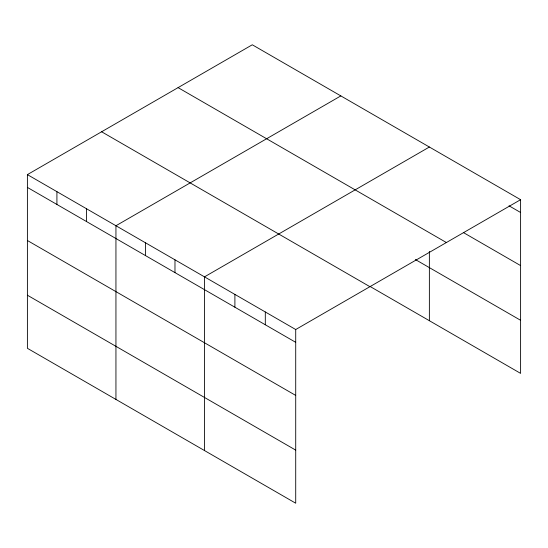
<?xml version="1.0" encoding="UTF-8"?>
<svg xmlns="http://www.w3.org/2000/svg" width="548" height="548" viewBox="0 0 548 548"><rect width="100%" height="100%" fill="white"/><g stroke="black" fill="none" stroke-linecap="round" stroke-linejoin="round"><path stroke-width="0.82" d="M27.4 174.62L295.714 329.526L295.714 503.215L27.4 348.309L27.4 174.62L252.286 44.785L520.6 199.691L520.6 373.38L370.345 286.631M340.829 95.907L115.943 225.742L115.943 399.424M429.372 147.022L204.486 276.856L204.486 450.545M295.714 329.526L520.6 199.691M509.017 205.801L520.6 212.494M463.403 232.564L520.6 265.588M178.073 87.625L446.387 242.538M415.35 259.526L520.6 320.285M101.613 131.773L369.927 286.686M27.4 187.416L295.714 342.329M27.4 240.51L295.714 395.423M27.4 295.214L295.714 450.12M429.372 251.381L429.372 320.71M265.307 311.97L265.307 324.772M234.9 294.413L234.9 307.216M174.976 259.821L174.976 272.616M145.46 242.778L145.46 255.58M86.426 208.699L86.426 221.495M56.917 191.656L56.917 204.459"/></g></svg>
